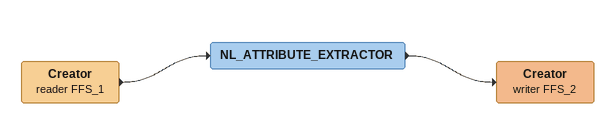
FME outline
Creator (reader FFS_1)
    -> NL_ATTRIBUTE_EXTRACTOR
NL_ATTRIBUTE_EXTRACTOR
    -> Creator (writer FFS_2)
Creator (writer FFS_2)
